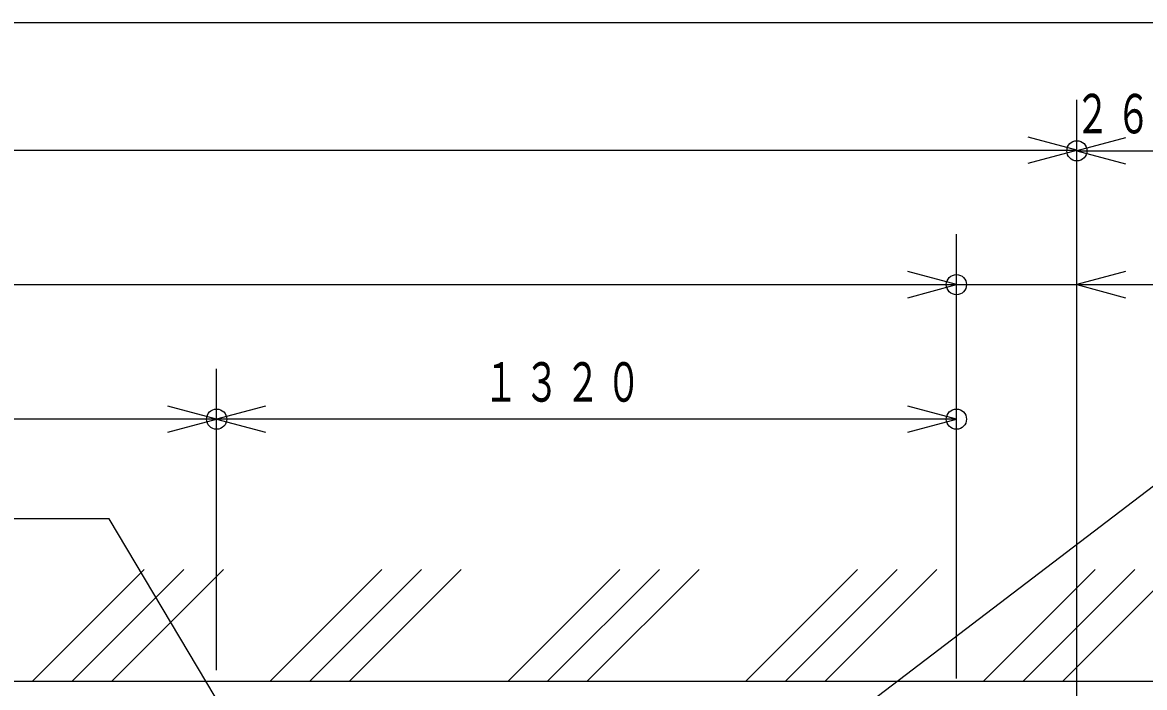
# Model space of a CAD drawing. Units: millimetres, scale not verified. Extents: x -8373 to 8307, y -5807 to 5773.
# Drawn here: x -1577 to 425, y 4586 to 5773 of the extents above; entities that cross this region are included whole.
import ezdxf

# ---------------------------------------------------------------- set-up
doc = ezdxf.new("R2010")
doc.units = ezdxf.units.MM
doc.header["$LTSCALE"] = 20
doc.layers.add('0-0_L-1-1', color=4, linetype='Continuous')
doc.layers.add('1-2_NTEXT', color=7, linetype='Continuous')
doc.styles.add('ＭＳ ゴシック', font='')
doc.styles.get('ＭＳ ゴシック').set_extended_font_data('MS Gothic')

msp = doc.modelspace()

# ---------------------------------------------------------------- linework, layer by layer
at = {"layer": '0-0_L-1-1'}
for p, q in [((-8372.65, 5772.75), (8307.35, 5772.75)), ((304.76, 4375.39), (304.76, 5634.77)), ((304.76, 4375.39), (304.76, 5633.68)), ((-6365.24, 5544.77), (304.76, 5544.77)), ((304.76, 5543.68), (569.76, 5543.68)), ((89.76, 4601.68), (89.76, 5394.77)), ((89.76, 4601.68), (89.76, 5394.77)), ((304.76, 4375.39), (304.76, 5394.77)), ((-6150.24, 5304.77), (89.76, 5304.77)), ((-9.24, 5304.77), (721.76, 5304.77)), ((-1230.24, 4616.68), (-1230.24, 5154.77)), ((-1230.24, 4616.68), (-1230.24, 5154.77)), ((89.76, 4601.68), (89.76, 5154.77)), ((-1230.24, 5064.77), (-3030.24, 5064.77)), ((89.76, 5064.77), (-1230.24, 5064.77)), ((-1559.45, 4596.68), (-1359.45, 4796.68)), ((-1488.73, 4596.68), (-1288.73, 4796.68)), ((-1418.02, 4596.68), (-1218.02, 4796.68)), ((-1135.18, 4596.68), (-935.18, 4796.68)), ((-1064.47, 4596.68), (-864.47, 4796.68)), ((-993.76, 4596.68), (-793.76, 4796.68)), ((-710.92, 4596.68), (-510.92, 4796.68)), ((-640.21, 4596.68), (-440.21, 4796.68)), ((-569.5, 4596.68), (-369.5, 4796.68)), ((-286.65, 4596.68), (-86.65, 4796.68)), ((-215.94, 4596.68), (-15.94, 4796.68)), ((-145.23, 4596.68), (54.77, 4796.68)), ((137.61, 4596.68), (337.61, 4796.68)), ((208.32, 4596.68), (408.32, 4796.68)), ((279.03, 4596.68), (479.03, 4796.68)), ((844.72, 4596.68), (-7532.23, 4596.68)), ((784.72, 4596.68), (-2100.24, 4596.68))]:
    msp.add_line(p, q, dxfattribs=at)
for points in [[(217.83, 5521.47), (304.76, 5544.77), (217.83, 5568.06)], [(391.7, 5566.98), (304.76, 5543.68), (391.7, 5520.39)], [(2.83, 5281.47), (89.76, 5304.77), (2.83, 5328.06)], [(2.83, 5281.47), (89.76, 5304.77), (2.83, 5328.06)], [(391.7, 5328.06), (304.76, 5304.77), (391.7, 5281.47)], [(-1317.17, 5041.47), (-1230.24, 5064.77), (-1317.17, 5088.06)], [(-1143.3, 5088.06), (-1230.24, 5064.77), (-1143.3, 5041.47)], [(2.83, 5041.47), (89.76, 5064.77), (2.83, 5088.06)], [(-216.75, 4443.7), (621.58, 5083.32), (1107.58, 5083.32)], [(-1028.9, 4226.19), (-1422.01, 4886.69), (-1908.01, 4886.69)]]:
    msp.add_lwpolyline(points, dxfattribs=at)
for centre in [(304.76, 5543.68), (89.76, 5304.77), (-1230.24, 5064.77), (89.76, 5064.77)]:
    msp.add_circle(centre, 18, dxfattribs=at)

# ---------------------------------------------------------------- texts
at = {"layer": '1-2_NTEXT', "char_height": 70.38, "attachment_point": 7, "style": 'ＭＳ ゴシック'}
for s, insert in [('\\T1.17;\\W0.65;２６５', (301.26, 5573.68)), ('\\T1.17;\\W0.65;１３２０', (-754.24, 5094.77))]:
    msp.add_mtext(s, dxfattribs=dict(at, insert=insert))

doc.saveas('drawing.dxf')
